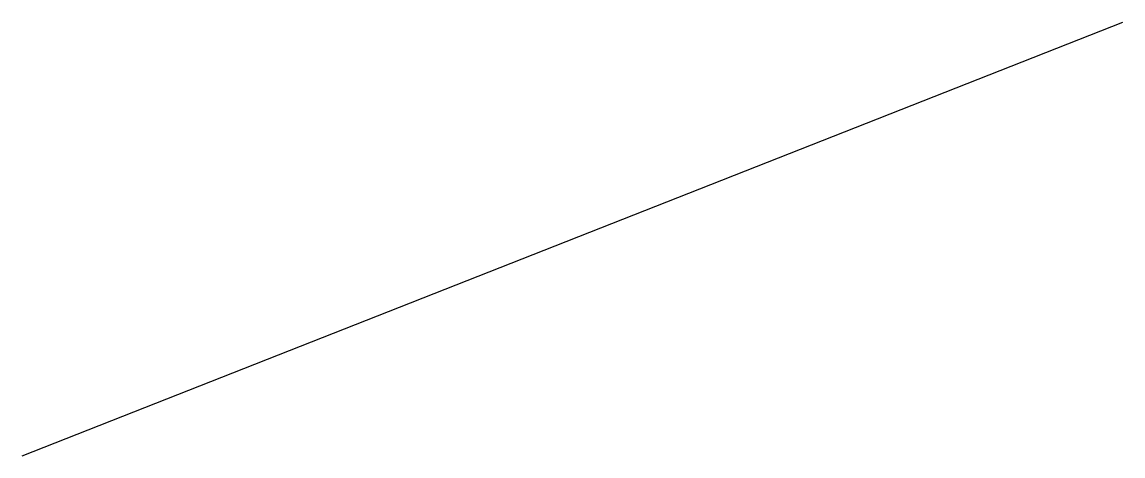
# Model space of a CAD drawing. Extents: x 10 to 13.19, y 10 to 11.26.
import ezdxf

# ---------------------------------------------------------------- set-up
doc = ezdxf.new("R2010")
doc.units = 0
doc.layers.get('0').update_dxf_attribs({"linetype": 'CONTINUOUS'})

msp = doc.modelspace()

# ---------------------------------------------------------------- linework, layer by layer
msp.add_lwpolyline([(10, 10), (13.1879, 11.2561)])

doc.saveas('drawing.dxf')
